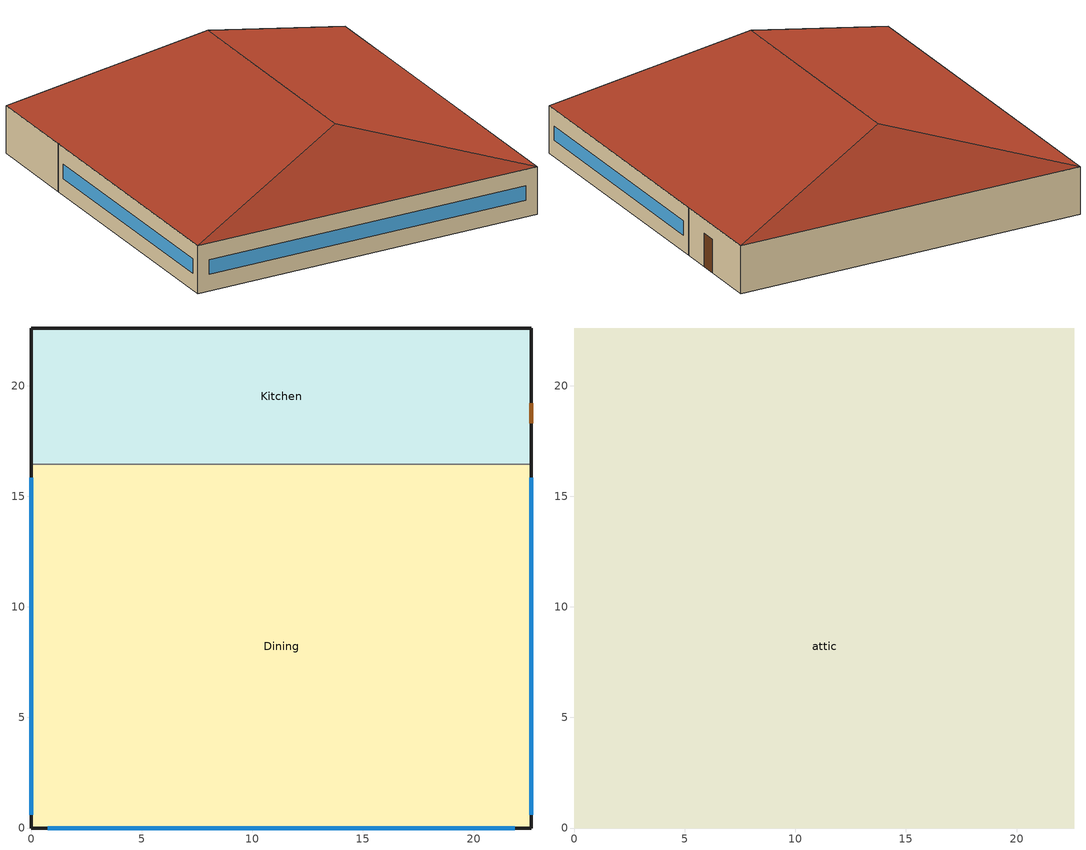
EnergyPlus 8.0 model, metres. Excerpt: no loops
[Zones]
Dining
 floor ground (ext_slab_6in): 22.61,16.44 22.61,0 0,0 0,16.44 z0
 wall outside (nonres_ext_wall): 0,16.44 0,0 22.61,0 22.61,16.44 z0:3.05
 wall to Kitchen (int_wall): 22.61,16.44 0,16.44 z0:3.05
 window (Window_U_0.43_SHGC_0.26): 22.61,0.6 22.61,15.84 / 0,15.84 0,0.6 z1.07:1.98
 window (Window_U_0.40_SHGC_0.38): 0.75,0 21.86,0 z1.07:1.98
Kitchen
 floor ground (ext_slab_6in): 22.61,22.61 22.61,16.44 0,16.44 0,22.61 z0
 wall outside (nonres_ext_wall): 22.61,16.44 22.61,22.61 0,22.61 0,16.44 z0:3.05
 door (Swinging Door_con): 22.61,18.29 22.61,19.21 z0:2.13
attic
 floor to Dining (nonres_roof_floor): 0,0 0,16.44 22.61,16.44 22.61,0 z3.05
 floor to Kitchen (nonres_roof_floor): 22.61,22.61 22.61,16.44 0,16.44 0,22.61 z3.05
 roof outside (AtticRoofDeck): 0,0,3.05 22.61,0,3.05 11.3,3.77,6.82; 22.61,22.61,3.05 0,22.61,3.05 11.3,18.84,6.82; 0,22.61,3.05 0,0,3.05 11.3,3.77,6.82 11.3,18.84,6.82; 22.61,0,3.05 22.61,22.61,3.05 11.3,18.84,6.82 11.3,3.77,6.82
[Building]
Full Service Restaurant: North Axis {deg}=0; Terrain=City; Loads Convergence Tolerance Value=0.04; Temperature Convergence Tolerance Value {deltaC}=0.2; Solar Distribution=FullInteriorAndExterior; Maximum Number of Warmup Days=25; Minimum Number of Warmup Days=6
[Site:Location]
Site:Location=Denver-Aurora-Buckley.AFB_CO_USA WMO=724695; Latitude {N+ S-}=39.72; Longitude {W- E+}=-104.75; Time Zone Relative to GMT {GMT+/-}=-7; Elevation {m}=1726
[SizingPeriod:DesignDay] Day of Month=21; Dry-Bulb Temperature Range Modifier Type=DefaultMultipliers; Humidity Condition Type=Wetbulb; Barometric Pressure {Pa}=82237; Rain {Yes/No}=No; Snow on ground {Yes/No}=No; Daylight Savings Time Indicator=No
Name | Month | Day Type | Maximum Dry-Bulb Temperature {C} | Daily Dry-Bulb Temperature Range {C} | Wetbulb at Maximum Dry-Bulb {C} | Wind Speed {m/s} design conditions vs. traditional 6.71 m/s (15 mph) | Wind Direction {Degrees; N=0, S=180} | Solar Model Indicator | Clearness {0.0 to 1.1} | Wind Speed {m/s} design conditions vs. traditional 3.35 m/s (7mph) | ASHRAE Clear Sky Optical Depth for Beam Irradiance (taub) | ASHRAE Clear Sky Optical Depth for Diffuse Irradiance (taud)
Denver-Aurora-Buckley.AFB_CO_USA Ann Htg 99.6% Condns DB | 12 | WinterDesignDay | -17.9 | 0 | -17.9 | 2.5 | 180 | ASHRAEClearSky | 0
Denver-Aurora-Buckley.AFB_CO_USA Ann Clg .4% Condns DB=>MWB | 7 | SummerDesignDay | 33.9 | 14.8 | 15 |  | 30 | ASHRAETau |  | 3.6 | 0.423 | 2.02
[Site:GroundTemperature:BuildingSurface]
20.4, 20.34, 20.37, 20.39, 20.48, 22.82, 23.22, 23.33, 23.36, 21.04, 20.66, 20.49
[Site:WaterMainsTemperature]
Calculation Method=CORRELATION; Annual Average Outdoor Air Temperature {C}=9.95; Maximum Difference In Monthly Average Outdoor Air Temperatures {deltaC}=23.7
[Material:NoMass]
Opaque Door panel_con: MediumRough, 0.475964, 0.9, 0.7, 0.7
Nonres_Roof_Insulation: MediumSmooth, 8.09878, 0.9, 0.7, 0.7
Nonres_Exterior_Wall_Insulation: MediumSmooth, 2.81843, 0.9, 0.7, 0.7
[Construction]
Swinging Door_con: Opaque Door panel_con
InteriorFurnishings: Std Wood 6inch
AtticRoofDeck: F12 Asphalt shingles, G02 16mm plywood
int_wall: G01 13mm gypsum board, G01 13mm gypsum board
ext_slab_6in: 150mm Normalweight concrete floor
nonres_roof_floor: G01 16mm gypsum board, Nonres_Roof_Insulation
nonres_ext_wall: F07 25mm stucco, G01 16mm gypsum board, Nonres_Exterior_Wall_Insulation, G01 16mm gypsum board
Window_U_0.43_SHGC_0.26: REF B CLEAR HI 6MM, AIR 13MM, CLEAR 6MM
[CONSTRUCTION]
Window_U_0.40_SHGC_0.38, Glass_8652_LayerAvg, Gap_1_W_0_0127, Glass_102_LayerAvg
[Material]
Name | Roughness | Thickness {m} | Conductivity {W/m-K} | Density {kg/m3} | Specific Heat {J/kg-K} | Thermal Absorptance | Solar Absorptance | Visible Absorptance | Absorptance:Thermal | Absorptance:Solar | Absorptance:Visible
Std Wood 6inch | MediumSmooth | 0.15 | 0.12 | 540 | 1210 | 0.9 | 0.7 | 0.7
F07 25mm stucco | Smooth | 0.0254 | 0.72 | 1856 | 840 | 0.9 | 0.7 | 0.7
F12 Asphalt shingles | VeryRough | 0.0032 | 0.04 | 1120 | 1260 |  |  |  | 0.9 | 0.7
G01 13mm gypsum board | Smooth | 0.0127 | 0.16 | 800 | 1090 |  |  |  | 0.9 | 0.7 | 0.5
G01 16mm gypsum board | MediumSmooth | 0.0159 | 0.16 | 800 | 1090
G02 16mm plywood | Smooth | 0.0159 | 0.12 | 544 | 1210
150mm Normalweight concrete floor | MediumRough | 0.1524 | 2.31 | 2322 | 832
[WindowMaterial:Glazing] Optical Data Type=SpectralAverage
Name | Thickness {m} | Solar Transmittance at Normal Incidence | Front Side Solar Reflectance at Normal Incidence | Back Side Solar Reflectance at Normal Incidence | Visible Transmittance at Normal Incidence | Front Side Visible Reflectance at Normal Incidence | Back Side Visible Reflectance at Normal Incidence | Infrared Transmittance at Normal Incidence | Front Side Infrared Hemispherical Emissivity | Back Side Infrared Hemispherical Emissivity | Conductivity {W/m-K} | Layer name : CLEAR_3.DAT | Thickness | Solar Transmittance | Solar Front Reflectance | Solar Back Reflectance | Visible Transmittance | Visible Front Reflectance | Visible Back reflectance | IR Transmittance | Front Emissivity | Back Emissivity | Conductivity | Layer name : Low-E 50 CSR.MWF (Window_U_0.41_SHGC_0.38)
REF B CLEAR HI 6MM | 0.006 | 0.24 | 0.16 | 0.32 | 0.3 | 0.16 | 0.29 | 0 | 0.84 | 0.6 | 0.9
CLEAR 6MM | 0.006 | 0.775 | 0.071 | 0.071 | 0.881 | 0.08 | 0.08 | 0 | 0.84 | 0.84 | 0.9
 |  |  |  |  |  |  |  |  |  |  |  | Glass_102_LayerAvg | 0.003048 | 0.833848 | 0.0747638 | 0.0748545 | 0.89926 | 0.082563 | 0.082564 | 0 | 0.84 | 0.84 | 1
 |  |  |  |  |  |  |  |  |  |  |  |  | 0.003059 | 0.343691 | 0.298987 | 0.462105 | 0.487937 | 0.209449 | 0.306829 | 0 | 0.84 | 0.39 | 0.962 | Glass_8652_LayerAvg
[WindowMaterial:Gas]
Name | Gas Type | Thickness {m} | gap name - Air | type | thickness
AIR 13MM | Air | 0.0127
 |  |  | Gap_1_W_0_0127 | Air | 0.0127
[Zone] Type=1; Multiplier=1; Floor Area {m2}=autocalculate
Name | Ceiling Height {m} | Volume {m3} | Part of Total Floor Area
Dining | 3.0488 | 1133.39 | Yes
Kitchen | 3.0488 | 425.0187 | Yes
attic | -9999 | 856.2589 | No
[InternalMass] Construction=InteriorFurnishings
Name | Zone | Surface Area {m2}
Dining_InternalMass_1 | Dining | 743.4961
Kitchen_InternalMass_1 | Kitchen | 278.8105
[People] Number of People Schedule=BLDG_OCC_SCH; Fraction Radiant=0.3; Sensible Heat Fraction=AUTOCALCULATE; Activity Level Schedule=ACTIVITY_SCH; Enable ASHRAE 55 Comfort Warnings=No; Mean Radiant Temperature Calculation Type=ZoneAveraged; Work Efficiency Schedule=WORK_EFF_SCH; Clothing Insulation Schedule=CLOTHING_SCH; Air Velocity Schedule=AIR_VELO_SCH; Thermal Comfort Model 1 Type=FANGER
Name | Zone or ZoneList | Number of People Calculation Method | Zone Floor Area per Person {m2/person} | Number of People
Dining People | Dining | Area/Person | 1.327
Kitchen People | Kitchen | People |  | 7.5279
[Lights] Design Level Calculation Method=Watts/Area; Return Air Fraction=0; Fraction Radiant=0.7; Fraction Visible=0.2; Fraction Replaceable=1; Return Air Fraction Calculated from Plenum Temperature=No
Name | Zone or ZoneList | Schedule | Watts per Zone Floor Area {W/m2} | Watts per Zone Floor Area {W/2}
Dining_Lights | Dining | BLDG_LIGHT_DINING_SCH | 7.64238
Kitchen_Lights | Kitchen | BLDG_LIGHT_KITCHEN_SCH |  | 11.4097
[ElectricEquipment] Design Level Calculation Method=EquipmentLevel
Name | Zone or ZoneList | Schedule | Design Level {W} | Fraction Latent | Fraction Radiant | Fraction Lost
Dining_MiscElec_Equip | Dining | BLDG_EQUIP_SCH | 24136.7 | 0.25 | 0.3 | 0
Kitchen_MiscElec_Equip | Kitchen | BLDG_EQUIP_SCH | 56318.9 | 0.25 | 0.3 | 0.2
Kitchen_Reach-in-Freezer | Kitchen | Always_on | 457.5 | 0 | 0.25 | 0
Kitchen_Reach-in-Refrigerator | Kitchen | Always_on | 570 | 0 | 0.25 | 0
[GasEquipment]
Kitchen_MiscGas_Equip: Zone or ZoneList=Kitchen; Schedule=Rest_GAS_EQUIP_SCH; Design Level Calculation Method=EquipmentLevel; Design Level {W}=90512.5; Fraction Latent=0.1; Fraction Radiant=0.2; Fraction Lost=0.7
[Daylighting:Controls]
Dining: Total Daylighting Reference Points=2; X-Coordinate of First Reference Point {m}=2.6548; Y-Coordinate of First Reference Point {m}=2.6548; Z-Coordinate of First Reference Point {m}=0.762; X-Coordinate of Second Reference Point {m}=19.9539; Y-Coordinate of Second Reference Point {m}=2.6548; Z-Coordinate of Second Reference Point {m}=0.762; Fraction of Zone Controlled by First Reference Point=0.25; Fraction of Zone Controlled by Second Reference Point=0.25; Illuminance Setpoint at First Reference Point {lux}=300; Illuminance Setpoint at Second Reference Point {lux}=300; Lighting Control Type=2; Glare Calculation Azimuth Angle of View Direction Clockwise from Zone y-Axis {deg}=180; Maximum Allowable Discomfort Glare Index=22; Minimum Input Power Fraction for Continuous Dimming Control=0.3; Minimum Light Output Fraction for Continuous Dimming Control=0.2; Number of Stepped Control Steps=3; Probability Lighting will be Reset When Needed in Manual Stepped Control=1
[ZoneInfiltration:DesignFlowRate] Temperature Term Coefficient=0; Velocity Squared Term Coefficient=0
Name | Zone or ZoneList | Schedule | Design Flow Rate Calculation Method | Flow per Exterior Surface Area {m3/s-m2} | Constant Term Coefficient | Velocity Term Coefficient | Design Flow Rate {m3/s}
Dining_Infiltration | Dining | INFIL_SCH_PNNL | flow/exteriorarea | 0.00056896 | 0 | 0.224
Dining_Door_Infiltration | Dining | VESTIBULE_DOOR_INFIL_SCH | Flow/Zone |  | 1 | 0 | 0.389828
Kitchen_Infiltration | Kitchen | INFIL_SCH_PNNL | flow/exteriorarea | 0.00056896 | 0 | 0.224
attic_Infiltration | attic | ALWAYS_ON | Flow/Zone |  | 1 | 0 | 0.2378
[Exterior:Lights] Control Option=AstronomicalClock
Name | Schedule | Design Level {W}
Exterior_Lights_a | Exterior_lighting_schedule_a | 154.01
Exterior_Lights_b | Exterior_lighting_schedule_b_2016 | 1459.5
[AvailabilityManager:NightCycle] Applicability Schedule=ALWAYS_ON; Fan Schedule=HVACOperationSchd; Control Type=CycleOnAny; Thermostat Tolerance {deltaC}=1; Cycling Run Time {s}=1800
PSZ-AC_1:1 Availability Manager; PSZ-AC_2:2 Availability Manager
[EnergyManagementSystem:Sensor]
Name | Output:Variable or Output:Meter | Output:Variable or Output:Meter Index Key | Output:Variable or Output:Meter Index Key Name,
OAT_F | Site Outdoor Air Drybulb Temperature
OAwb_F | Site Outdoor Air Wetbulb Temperature | *
PSZ1_1_OASch | Schedule Value |  | MinOA_MotorizedDamper_Sched
PSZ1_1_DAT_Rqd | System Node Setpoint Temperature | PSZ-AC_1:1 Supply Equipment Outlet Node
PSZ2_2_OASch | Schedule Value | MinOA_SDKitch_Sched
PSZ2_2_DAT_Rqd | System Node Setpoint Temperature | PSZ-AC_2:2 Supply Equipment Outlet Node
Dining_Occ_Sensor | People Occupant Count | Dining People
Kitchen_Occ_Sensor | People Occupant Count | Kitchen People
[EnergyManagementSystem:Actuator]
Name | Actuated Component Unique | Actuated Component Type | Actuated Component Control Type
PSZ1_1_Timestep_Econ_Eff | PSZ1_1_Timestep_Econ_Eff_SCH | Schedule:Constant | Schedule Value
PSZ2_2_Timestep_Econ_Eff | PSZ2_2_Timestep_Econ_Eff_SCH | Schedule:Constant | Schedule Value
Dining_Light_Actuator | Dining_lights | Lights | Electric Power Level
Kitchen_Light_Actuator | Kitchen_lights | Lights | Electric Power Level
[EnergyManagementSystem:GlobalVariable]
PSZ1_1_FanPwrExponent; PSZ1_1_Stage1Speed; PSZ1_1_Stage2Speed; PSZ1_1_HeatSpeed; PSZ1_1_VenSpeed; PSZ1_1_Number_of_Stages
PSZ2_2_FanPwrExponent; PSZ2_2_Stage1Speed; PSZ2_2_Stage2Speed; PSZ2_2_HeatSpeed; PSZ2_2_VenSpeed; PSZ2_2_Number_of_Stages
[EnergyManagementSystem:Program]
PSZ1_1_Economizer_CTRL_Prog: SET PSZ1_1_Timestep_Econ_Eff = 0.7; SET PSZ1_1_MaxE = 0.7; SET PSZ1_1_DAT_Rqd = (PSZ1_1_DAT_Rqd*1.8) +32; SET OAT_F = (OAT_F*1.8) +32; SET OAwb_F = (OAwb_F*1.8) +32; IF PSZ1_1_OAFlowMass > (PSZ1_1_OADesignMass * PSZ1_1_OASch); SET PSZ1_1_Econo_Active = 1; ELSE; SET PSZ1_1_Econo_Active = 0; ENDIF; SET PSZ1_1_dT_Needed = 75 - PSZ1_1_DAT_Rqd; SET PSZ1_1_Cool_Des_dT = ((98*0.15) + (75*(1-0.15))) - 55; SET PSZ1_1_Cool_Load = PSZ1_1_dT_Needed/ PSZ1_1_Cool_Des_dT; IF PSZ1_1_Cool_Load > 1; SET PSZ1_1_Cool_Load = 1; ELSEIF PSZ1_1_Cool_Load < 0; SET PSZ1_1_Cool_Load = 0; ENDIF; IF PSZ1_1_Econo_Active == 1; SET PSZ1_1_Stage = PSZ1_1_Number_of_Stages; IF PSZ1_1_Stage == 2; IF PSZ1_1_Cool_Load < 0.6; SET PSZ1_1_Timestep_Econ_Eff = PSZ1_1_MaxE; ELSE; SET PSZ1_1_ECO_Eff = 0-2.18919863612305; SET PSZ1_1_ECO_Eff = PSZ1_1_ECO_Eff + (0-0.674461284910428 * PSZ1_1_Cool_Load); SET PSZ1_1_ECO_Eff = PSZ1_1_ECO_Eff + (0.000459106275872404 * (OAT_F^2)); SET PSZ1_1_ECO_Eff = PSZ1_1_ECO_Eff + (0-0.00000484778537945252 * (OAT_F^3)); SET PSZ1_1_ECO_Eff = PSZ1_1_ECO_Eff + (0.182915713033586 * OAwb_F); SET PSZ1_1_ECO_Eff = PSZ1_1_ECO_Eff + (0-0.00382838660261133 * (OAwb_F^2)); SET PSZ1_1_ECO_Eff = PSZ1_1_ECO_Eff + (0.0000255567460240583 * (OAwb_F^3)); SET PSZ1_1_Timestep_Econ_Eff = PSZ1_1_ECO_Eff; ENDIF; ELSE; SET PSZ1_1_ECO_Eff = 2.36337942464462; SET PSZ1_1_ECO_Eff = PSZ1_1_ECO_Eff + (0-0.409939515512619 * PSZ1_1_Cool_Load); SET PSZ1_1_ECO_Eff = PSZ1_1_ECO_Eff + (0-0.0565205596792225 * OAwb_F); SET PSZ1_1_ECO_Eff = PSZ1_1_ECO_Eff + (0-0.0000632612294169389 * (OAT_F^2)); SET PSZ1_1_Timestep_Econ_Eff = PSZ1_1_ECO_Eff + (0.000571724868775081 * (OAwb_F^2)); ENDIF; IF PSZ1_1_Timestep_Econ_Eff > PSZ1_1_MaxE; SET PSZ1_1_Timestep_Econ_Eff = PSZ1_1_MaxE; ELSEIF PSZ1_1_Timestep_Econ_Eff < (PSZ1_1_OADesignMass * PSZ1_1_OASch); SET PSZ1_1_Timestep_Econ_Eff = (PSZ1_1_OADesignMass * PSZ1_1_OASch); ENDIF; ENDIF
PSZ1_1_Set_Fan_Par: IF PSZ1_1_Number_of_Stages == 1; Return; ENDIF; SET PSZ1_1_FanPwrExponent = 2.2; SET PSZ1_1_OAFrac = PSZ1_1_OAFlowMass/PSZ1_1_DesignFlowMass; IF  PSZ1_1_OAFrac < 0.66; SET PSZ1_1_VenSpeed = 0.66; SET PSZ1_1_Stage1Speed = 0.66; ELSE; SET PSZ1_1_VenSpeed = PSZ1_1_OAFrac; SET PSZ1_1_Stage1Speed = PSZ1_1_OAFrac; ENDIF; SET PSZ1_1_Stage2Speed = 1.0; SET PSZ1_1_HeatSpeed = 1.0
PSZ1_1_Fan_Control: IF PSZ1_1_Number_of_Stages == 1; Return; ENDIF; IF PSZ1_1_HeatingRTF > 0; SET PSZ1_1_Heating = PSZ1_1_HeatingRTF; SET PSZ1_1_Ven = 1 - PSZ1_1_HeatingRTF; SET PSZ1_1_Eco = 0; SET PSZ1_1_Stage1 = 0; SET PSZ1_1_Stage2 = 0; ELSE; SET PSZ1_1_Heating = 0; SET PSZ1_1_EcoSpeed = PSZ1_1_VenSpeed; IF PSZ1_1_SpeedRatio == 0; IF PSZ1_1_RTF > 0; SET PSZ1_1_Stage1 = PSZ1_1_RTF; SET PSZ1_1_Stage2 = 0; SET PSZ1_1_Ven = 1-PSZ1_1_RTF; SET PSZ1_1_Eco = 0; IF PSZ1_1_OAFlowMass > (PSZ1_1_OADesignMass * PSZ1_1_OASch); SET PSZ1_1_Stage1Speed = 1.0; ENDIF; ELSE; SET PSZ1_1_Stage1 = 0; SET PSZ1_1_Stage2 = 0; IF PSZ1_1_OAFlowMass > (PSZ1_1_OADesignMass * PSZ1_1_OASch); SET PSZ1_1_Eco = 1.0; SET PSZ1_1_Ven = 0; SET PSZ1_1_Exp_DAT = PSZ1_1_DAT_Rqd - (1-PSZ1_1_VenSpeed) * DINING_Temp; SET PSZ1_1_Exp_DAT = PSZ1_1_Exp_DAT/PSZ1_1_VenSpeed; IF OAT_F > PSZ1_1_Exp_DAT; SET PSZ1_1_EcoSpeed = PSZ1_1_Stage2Speed; ENDIF; ELSE; SET PSZ1_1_Eco = 0; SET PSZ1_1_Ven = 1.0; ENDIF; ENDIF; ELSE; SET PSZ1_1_Stage1 = 1- PSZ1_1_SpeedRatio; SET PSZ1_1_Stage2 = PSZ1_1_SpeedRatio; SET PSZ1_1_Ven = 0; SET PSZ1_1_Eco = 0; IF PSZ1_1_OAFlowMass > (PSZ1_1_OADesignMass * PSZ1_1_OASch); SET PSZ1_1_Stage1Speed = 1.0; ENDIF; ENDIF; ENDIF; SET PSZ1_1_FPR = PSZ1_1_Ven * (PSZ1_1_VenSpeed ^ PSZ1_1_FanPwrExponent); SET PSZ1_1_FPR = PSZ1_1_FPR + PSZ1_1_Eco * (PSZ1_1_EcoSpeed ^ PSZ1_1_FanPwrExponent); SET PSZ1_1_FPR_1 = PSZ1_1_Stage1 * (PSZ1_1_Stage1Speed ^ PSZ1_1_FanPwrExponent); SET PSZ1_1_FPR = PSZ1_1_FPR + PSZ1_1_FPR_1; SET PSZ1_1_FPR_2 = PSZ1_1_Stage2 * (PSZ1_1_Stage2Speed ^ PSZ1_1_FanPwrExponent); SET PSZ1_1_FPR = PSZ1_1_FPR + PSZ1_1_FPR_2; SET PSZ1_1_FPR_3 = PSZ1_1_Heating * (PSZ1_1_HeatSpeed ^ PSZ1_1_FanPwrExponent); SET PSZ1_1_FanPwrRatio = PSZ1_1_FPR +  PSZ1_1_FPR_3; SET PSZ1_1_Fan_Pressure = PSZ1_1_Fan_DesignPressure * PSZ1_1_FanPwrRatio
PSZ1_1_Set_Number_of_Stages: SET PSZ1_1_Number_of_Stages =  2
PSZ2_2_Economizer_CTRL_Prog: SET PSZ2_2_Timestep_Econ_Eff = 0.7; SET PSZ2_2_MaxE = 0.7; SET PSZ2_2_DAT_Rqd = (PSZ2_2_DAT_Rqd*1.8) +32; SET OAT_F = (OAT_F*1.8) +32; SET OAwb_F = (OAwb_F*1.8) +32; IF PSZ2_2_OAFlowMass > (PSZ2_2_OADesignMass * PSZ2_2_OASch); SET PSZ2_2_Econo_Active = 1; ELSE; SET PSZ2_2_Econo_Active = 0; ENDIF; SET PSZ2_2_dT_Needed = 75 - PSZ2_2_DAT_Rqd; SET PSZ2_2_Cool_Des_dT = ((98*0.15) + (75*(1-0.15))) - 55; SET PSZ2_2_Cool_Load = PSZ2_2_dT_Needed/ PSZ2_2_Cool_Des_dT; IF PSZ2_2_Cool_Load > 1; SET PSZ2_2_Cool_Load = 1; ELSEIF PSZ2_2_Cool_Load < 0; SET PSZ2_2_Cool_Load = 0; ENDIF; IF PSZ2_2_Econo_Active == 1; SET PSZ2_2_Stage = PSZ2_2_Number_of_Stages; IF PSZ2_2_Stage == 2; IF PSZ2_2_Cool_Load < 0.6; SET PSZ2_2_Timestep_Econ_Eff = PSZ2_2_MaxE; ELSE; SET PSZ2_2_ECO_Eff = 0-2.18919863612305; SET PSZ2_2_ECO_Eff = PSZ2_2_ECO_Eff + (0-0.674461284910428 * PSZ2_2_Cool_Load); SET PSZ2_2_ECO_Eff = PSZ2_2_ECO_Eff + (0.000459106275872404 * (OAT_F^2)); SET PSZ2_2_ECO_Eff = PSZ2_2_ECO_Eff + (0-0.00000484778537945252 * (OAT_F^3)); SET PSZ2_2_ECO_Eff = PSZ2_2_ECO_Eff + (0.182915713033586 * OAwb_F); SET PSZ2_2_ECO_Eff = PSZ2_2_ECO_Eff + (0-0.00382838660261133 * (OAwb_F^2)); SET PSZ2_2_ECO_Eff = PSZ2_2_ECO_Eff + (0.0000255567460240583 * (OAwb_F^3)); SET PSZ2_2_Timestep_Econ_Eff = PSZ2_2_ECO_Eff; ENDIF; ELSE; SET PSZ2_2_ECO_Eff = 2.36337942464462; SET PSZ2_2_ECO_Eff = PSZ2_2_ECO_Eff + (0-0.409939515512619 * PSZ2_2_Cool_Load); SET PSZ2_2_ECO_Eff = PSZ2_2_ECO_Eff + (0-0.0565205596792225 * OAwb_F); SET PSZ2_2_ECO_Eff = PSZ2_2_ECO_Eff + (0-0.0000632612294169389 * (OAT_F^2)); SET PSZ2_2_Timestep_Econ_Eff = PSZ2_2_ECO_Eff + (0.000571724868775081 * (OAwb_F^2)); ENDIF; IF PSZ2_2_Timestep_Econ_Eff > PSZ2_2_MaxE; SET PSZ2_2_Timestep_Econ_Eff = PSZ2_2_MaxE; ELSEIF PSZ2_2_Timestep_Econ_Eff < (PSZ2_2_OADesignMass * PSZ2_2_OASch); SET PSZ2_2_Timestep_Econ_Eff = (PSZ2_2_OADesignMass * PSZ2_2_OASch); ENDIF; ENDIF
PSZ2_2_Set_Fan_Par: IF PSZ2_2_Number_of_Stages == 1; Return; ENDIF; SET PSZ2_2_FanPwrExponent = 2.2; SET PSZ2_2_OAFrac = PSZ2_2_OAFlowMass/PSZ2_2_DesignFlowMass; IF  PSZ2_2_OAFrac < 0.66; SET PSZ2_2_VenSpeed = 0.66; SET PSZ2_2_Stage1Speed = 0.66; ELSE; SET PSZ2_2_VenSpeed = PSZ2_2_OAFrac; SET PSZ2_2_Stage1Speed = PSZ2_2_OAFrac; ENDIF; SET PSZ2_2_Stage2Speed = 1.0; SET PSZ2_2_HeatSpeed = 1.0
PSZ2_2_Fan_Control: IF PSZ2_2_Number_of_Stages == 1; Return; ENDIF; IF PSZ2_2_HeatingRTF > 0; SET PSZ2_2_Heating = PSZ2_2_HeatingRTF; SET PSZ2_2_Ven = 1 - PSZ2_2_HeatingRTF; SET PSZ2_2_Eco = 0; SET PSZ2_2_Stage1 = 0; SET PSZ2_2_Stage2 = 0; ELSE; SET PSZ2_2_Heating = 0; SET PSZ2_2_EcoSpeed = PSZ2_2_VenSpeed; IF PSZ2_2_SpeedRatio == 0; IF PSZ2_2_RTF > 0; SET PSZ2_2_Stage1 = PSZ2_2_RTF; SET PSZ2_2_Stage2 = 0; SET PSZ2_2_Ven = 1-PSZ2_2_RTF; SET PSZ2_2_Eco = 0; IF PSZ2_2_OAFlowMass > (PSZ2_2_OADesignMass * PSZ2_2_OASch); SET PSZ2_2_Stage1Speed = 1.0; ENDIF; ELSE; SET PSZ2_2_Stage1 = 0; SET PSZ2_2_Stage2 = 0; IF PSZ2_2_OAFlowMass > (PSZ2_2_OADesignMass * PSZ2_2_OASch); SET PSZ2_2_Eco = 1.0; SET PSZ2_2_Ven = 0; SET PSZ2_2_Exp_DAT = PSZ2_2_DAT_Rqd - (1-PSZ2_2_VenSpeed) * KITCHEN_Temp; SET PSZ2_2_Exp_DAT = PSZ2_2_Exp_DAT/PSZ2_2_VenSpeed; IF OAT_F > PSZ2_2_Exp_DAT; SET PSZ2_2_EcoSpeed = PSZ2_2_Stage2Speed; ENDIF; ELSE; SET PSZ2_2_Eco = 0; SET PSZ2_2_Ven = 1.0; ENDIF; ENDIF; ELSE; SET PSZ2_2_Stage1 = 1- PSZ2_2_SpeedRatio; SET PSZ2_2_Stage2 = PSZ2_2_SpeedRatio; SET PSZ2_2_Ven = 0; SET PSZ2_2_Eco = 0; IF PSZ2_2_OAFlowMass > (PSZ2_2_OADesignMass * PSZ2_2_OASch); SET PSZ2_2_Stage1Speed = 1.0; ENDIF; ENDIF; ENDIF; SET PSZ2_2_FPR = PSZ2_2_Ven * (PSZ2_2_VenSpeed ^ PSZ2_2_FanPwrExponent); SET PSZ2_2_FPR = PSZ2_2_FPR + PSZ2_2_Eco * (PSZ2_2_EcoSpeed ^ PSZ2_2_FanPwrExponent); SET PSZ2_2_FPR_1 = PSZ2_2_Stage1 * (PSZ2_2_Stage1Speed ^ PSZ2_2_FanPwrExponent); SET PSZ2_2_FPR = PSZ2_2_FPR + PSZ2_2_FPR_1; SET PSZ2_2_FPR_2 = PSZ2_2_Stage2 * (PSZ2_2_Stage2Speed ^ PSZ2_2_FanPwrExponent); SET PSZ2_2_FPR = PSZ2_2_FPR + PSZ2_2_FPR_2; SET PSZ2_2_FPR_3 = PSZ2_2_Heating * (PSZ2_2_HeatSpeed ^ PSZ2_2_FanPwrExponent); SET PSZ2_2_FanPwrRatio = PSZ2_2_FPR +  PSZ2_2_FPR_3; SET PSZ2_2_Fan_Pressure = PSZ2_2_Fan_DesignPressure * PSZ2_2_FanPwrRatio
PSZ2_2_Set_Number_of_Stages: SET PSZ2_2_Number_of_Stages =  2
SET_Dining_Light_EMS_Program: SET Dining_LSr_IP=0.093*Dining_LSr/Dining_Area; IF (Dining_Occ_Sensor <= 0) && (Dining_LSr_IP >= 0.02); SET Dining_Light_Actuator = 0.02*Dining_Area/0.09290304; ELSE; SET Dining_Light_Actuator = NULL; ENDIF
SET_Kitchen_Light_EMS_Program: SET Kitchen_LSr_IP=0.093*Kitchen_LSr/Kitchen_Area; IF (Kitchen_Occ_Sensor <= 0) && (Kitchen_LSr_IP >= 0.02); SET Kitchen_Light_Actuator = 0.02*Kitchen_Area/0.09290304; ELSE; SET Kitchen_Light_Actuator = NULL; ENDIF
[EnergyManagementSystem:ProgramCallingManager]
PSZ1_1_Set_Number_of_Stages_CallingManager: BeginNewEnvironment; PSZ1_1_Set_Number_of_Stages
PSZ1_1_ECO_Manager: InsideHVACSystemIterationLoop; PSZ1_1_Economizer_CTRL_Prog
PSZ1_1_Fan_Parameter_manager: BeginNewEnvironment; PSZ1_1_Set_Fan_Par
PSZ1_1_Fan_Main_Manager: BeginTimestepBeforePredictor; PSZ1_1_Fan_Control
PSZ2_2_Set_Number_of_Stages_CallingManager: BeginNewEnvironment; PSZ2_2_Set_Number_of_Stages
PSZ2_2_ECO_Manager: InsideHVACSystemIterationLoop; PSZ2_2_Economizer_CTRL_Prog
PSZ2_2_Fan_Parameter_manager: BeginNewEnvironment; PSZ2_2_Set_Fan_Par
PSZ2_2_Fan_Main_Manager: BeginTimestepBeforePredictor; PSZ2_2_Fan_Control
SET_Dining_Light_EMS_Program_Prog_Manager: BeginTimestepBeforePredictor; SET_Dining_Light_EMS_Program
SET_Kitchen_Light_EMS_Program_Prog_Manager: BeginTimestepBeforePredictor; SET_Kitchen_Light_EMS_Program
[Schedule:Compact]
BLDG_LIGHT_DINING_SCH: Through: 12/31, For: Weekday, Until: 1:00, 0.140784, Until: 5:00, 0.15, Until: 6:00, 0.187713, Until: 8:00, 0.375425, Until: 10:00, 0.563138, Until: 22:00, 0.844706, Until: 23:00, 0.469281, Until: 24:00, 0.281569, For: Saturday, Until: 1:00, 0.187713, Until: 6:00, 0.15, Until: 8:00, 0.281569, Until: 10:00, 0.563138, Until: 17:00, 0.75085, Until: 22:00, 0.844706, Until: 23:00, 0.469281, Until: 24:00, 0.281569, For: SummerDesignDay, Until: 24:00, 1, For: WinterDesignDay, Until: 24:00, 0, For: Sunday Holidays AllOtherDays, Until: 1:00, 0.187713, Until: 6:00, 0.15, Until: 8:00, 0.281569, Until: 10:00, 0.469281, Until: 16:00, 0.656994, Until: 22:00, 0.563138, Until: 23:00, 0.469281, Until: 24:00, 0.281569
BLDG_LIGHT_KITCHEN_SCH: Through: 12/31, For: Weekday, Until: 1:00, 0.123345, Until: 5:00, 0.15, Until: 6:00, 0.16446, Until: 8:00, 0.32892, Until: 10:00, 0.49338, Until: 22:00, 0.74007, Until: 23:00, 0.41115, Until: 24:00, 0.24669, For: Saturday, Until: 1:00, 0.16446, Until: 6:00, 0.15, Until: 8:00, 0.24669, Until: 10:00, 0.49338, Until: 17:00, 0.65784, Until: 22:00, 0.74007, Until: 23:00, 0.41115, Until: 24:00, 0.24669, For: SummerDesignDay, Until: 24:00, 1, For: WinterDesignDay, Until: 24:00, 0, For: Sunday Holidays AllOtherDays, Until: 1:00, 0.16446, Until: 6:00, 0.15, Until: 8:00, 0.24669, Until: 10:00, 0.41115, Until: 16:00, 0.57561, Until: 22:00, 0.49338, Until: 23:00, 0.41115, Until: 24:00, 0.24669
BLDG_EQUIP_SCH: Through: 12/31, For: Weekdays Saturday, Until: 01:00, 0.0298304, Until: 02:00, 0.0198869, Until: 03:00, 0.0298304, Until: 04:00, 0.0198869, Until: 05:00, 0.0497173, Until: 06:00, 0.119867, Until: 07:00, 0.129856, Until: 08:00, 0.149834, Until: 09:00, 0.179801, Until: 10:00, 0.209767, Until: 11:00, 0.259712, Until: 12:00, 0.289679, Until: 13:00, 0.269701, Until: 14:00, 0.249723, Until: 15:00, 0.229745, Until: 16:00, 0.229745, Until: 17:00, 0.259712, Until: 18:00, 0.259712, Until: 19:00, 0.239734, Until: 20:00, 0.219756, Until: 21:00, 0.199778, Until: 22:00, 0.179801, Until: 23:00, 0.0899003, Until: 24:00, 0.0298304, For: SummerDesignDay, Until: 24:00, 0.29, For: WinterDesignDay, Until: 24:00, 0, For: Sunday Holidays AllOtherDays, Until: 01:00, 0.0298304, Until: 02:00, 0.0198869, Until: 03:00, 0.0298304, Until: 04:00, 0.0198869, Until: 05:00, 0.0497173, Until: 06:00, 0.119322, Until: 07:00, 0.129856, Until: 08:00, 0.149834, Until: 09:00, 0.179801, Until: 10:00, 0.209767, Until: 11:00, 0.259712, Until: 12:00, 0.289679, Until: 13:00, 0.269701, Until: 14:00, 0.249723, Until: 15:00, 0.229745, Until: 16:00, 0.229745, Until: 17:00, 0.259712, Until: 18:00, 0.259712, Until: 19:00, 0.239734, Until: 20:00, 0.219756, Until: 21:00, 0.199778, Until: 22:00, 0.179801, Until: 23:00, 0.0899003, Until: 24:00, 0.0299668
Rest_GAS_EQUIP_SCH: Through: 12/31, For: Weekdays Saturday, Until: 01:00, 0.03, Until: 02:00, 0.02, Until: 03:00, 0.03, Until: 04:00, 0.02, Until: 05:00, 0.05, Until: 06:00, 0.12, Until: 07:00, 0.13, Until: 08:00, 0.15, Until: 09:00, 0.18, Until: 10:00, 0.21, Until: 11:00, 0.26, Until: 12:00, 0.29, Until: 13:00, 0.27, Until: 14:00, 0.25, Until: 15:00, 0.23, Until: 16:00, 0.23, Until: 17:00, 0.26, Until: 18:00, 0.26, Until: 19:00, 0.24, Until: 20:00, 0.22, Until: 21:00, 0.2, Until: 22:00, 0.18, Until: 23:00, 0.09, Until: 24:00, 0.03, For: SummerDesignDay, Until: 24:00, 0.29, For: WinterDesignDay, Until: 24:00, 0, For: Sunday Holidays AllOtherDays, Until: 01:00, 0.03, Until: 02:00, 0.02, Until: 03:00, 0.03, Until: 04:00, 0.02, Until: 05:00, 0.05, Until: 06:00, 0.12, Until: 07:00, 0.13, Until: 08:00, 0.15, Until: 09:00, 0.18, Until: 10:00, 0.21, Until: 11:00, 0.26, Until: 12:00, 0.29, Until: 13:00, 0.27, Until: 14:00, 0.25, Until: 15:00, 0.23, Until: 16:00, 0.23, Until: 17:00, 0.26, Until: 18:00, 0.26, Until: 19:00, 0.24, Until: 20:00, 0.22, Until: 21:00, 0.2, Until: 22:00, 0.18, Until: 23:00, 0.09, Until: 24:00, 0.03
BLDG_OCC_SCH: Through: 12/31, For: Weekdays, Until: 01:00, 0.05, Until: 05:00, 0, Until: 06:00, 0.05, Until: 07:00, 0.1, Until: 10:00, 0.4, Until: 11:00, 0.2, Until: 12:00, 0.5, Until: 13:00, 0.8, Until: 14:00, 0.7, Until: 15:00, 0.4, Until: 16:00, 0.2, Until: 17:00, 0.25, Until: 18:00, 0.5, Until: 21:00, 0.8, Until: 22:00, 0.5, Until: 23:00, 0.35, Until: 24:00, 0.2, For: SummerDesignDay, Until: 24:00, 1, For: WinterDesignDay, Until: 24:00, 0, For: Saturday, Until: 01:00, 0.05, Until: 06:00, 0, Until: 07:00, 0.05, Until: 09:00, 0.5, Until: 10:00, 0.4, Until: 11:00, 0.2, Until: 12:00, 0.45, Until: 14:00, 0.5, Until: 15:00, 0.35, Until: 18:00, 0.3, Until: 19:00, 0.7, Until: 20:00, 0.9, Until: 21:00, 0.7, Until: 22:00, 0.65, Until: 23:00, 0.55, Until: 24:00, 0.35, For: Sunday Holidays AllOtherDays, Until: 01:00, 0.05, Until: 06:00, 0, Until: 07:00, 0.05, Until: 09:00, 0.5, Until: 11:00, 0.2, Until: 12:00, 0.3, Until: 14:00, 0.5, Until: 15:00, 0.3, Until: 16:00, 0.2, Until: 17:00, 0.25, Until: 18:00, 0.35, Until: 19:00, 0.55, Until: 20:00, 0.65, Until: 21:00, 0.7, Until: 22:00, 0.35, Until: 24:00, 0.2
INFIL_SCH_PNNL: Through: 12/31, For: Weekdays SummerDesignDay, Until: 05:00, 1, Until: 24:00, 0.25, For: Saturday WinterDesignDay, Until: 05:00, 1, Until: 24:00, 0.25, For: Sunday Holidays AllOtherDays, Until: 05:00, 1, Until: 24:00, 0.25
VESTIBULE_DOOR_INFIL_SCH: Through: 12/31, For: Weekdays, Until: 06:00, 0, Until: 07:00, 0.131, Until: 10:00, 0.445, Until: 11:00, 0.241, Until: 12:00, 0.542, Until: 13:00, 0.821, Until: 14:00, 0.73, Until: 15:00, 0.445, Until: 16:00, 0.241, Until: 17:00, 0.345, Until: 18:00, 0.542, Until: 21:00, 0.821, Until: 22:00, 0.542, Until: 23:00, 0.345, Until: 24:00, 0.241, For: SummerDesignDay, Until: 24:00, 1, For: WinterDesignDay, Until: 24:00, 0, For: Saturday, Until: 06:00, 0, Until: 07:00, 0.131, Until: 09:00, 0.542, Until: 10:00, 0.445, Until: 11:00, 0.241, Until: 12:00, 0.445, Until: 14:00, 0.542, Until: 15:00, 0.445, Until: 18:00, 0.345, Until: 19:00, 0.73, Until: 20:00, 0.911, Until: 21:00, 0.73, Until: 22:00, 0.637, Until: 23:00, 0.542, Until: 24:00, 0.345, For: Sunday Holidays AllOtherDays, Until: 06:00, 0, Until: 07:00, 0.131, Until: 09:00, 0.542, Until: 11:00, 0.241, Until: 12:00, 0.345, Until: 14:00, 0.542, Until: 15:00, 0.345, Until: 16:00, 0.241, Until: 17:00, 0.345, Until: 18:00, 0.445, Until: 19:00, 0.542, Until: 20:00, 0.637, Until: 21:00, 0.73, Until: 22:00, 0.445, Until: 24:00, 0.241
ALWAYS_ON: Through: 12/31, For: AllDays, Until: 24:00, 1
HVACOperationSchd: Through: 12/31, For: Weekday SummerDesignDay, Until: 01:00, 1, Until: 05:00, 0, Until: 24:00, 1, For: Saturday WinterDesignDay, Until: 01:00, 1, Until: 05:00, 0, Until: 24:00, 1, For: Sunday Holidays AllOtherDays, Until: 01:00, 1, Until: 05:00, 0, Until: 24:00, 1
MinOA_MotorizedDamper_Sched: Through: 12/31, For: Weekdays SummerDesignDay, Until: 01:00, 1, Until: 06:00, 0, Until: 24:00, 1, For: Saturday, Until: 01:00, 1, Until: 06:00, 0, Until: 24:00, 1, For: WinterDesignDay, Until: 24:00, 1, For: Sunday Holidays AllOtherDays, Until: 01:00, 1, Until: 06:00, 0, Until: 24:00, 1
MinOA_SDKitch_Sched: Through: 12/31, For: Weekdays SummerDesignDay, Until: 06:00, 0, Until: 24:00, 1, For: Saturday, Until: 06:00, 0, Until: 24:00, 1, For: WinterDesignDay, Until: 24:00, 1, For: Sunday Holidays AllOtherDays, Until:06:00, 0, Until: 24:00, 1
ACTIVITY_SCH: Through: 12/31, For: AllDays, Until: 24:00, 120
WORK_EFF_SCH: Through: 12/31, For: AllDays, Until: 24:00, 0
AIR_VELO_SCH: Through: 12/31, For: AllDays, Until: 24:00, 0.2
CLOTHING_SCH: Through: 04/30, For: AllDays, Until: 24:00, 1, Through: 09/30, For: AllDays, Until: 24:00, 0.5, Through: 12/31, For: AllDays, Until: 24:00, 1
Exterior_lighting_schedule_a: Through:12/31, For:AllDays, Until: 01:00, 1, Until: 06:00, 0, Until: 24:00, 1
Exterior_lighting_schedule_b_2016: Through:12/31, For:AllDays, Until: 06:00, 0.5, Until: 24:00, 1
[Schedule:Constant]
PSZ1_1_Timestep_Econ_Eff_SCH; PSZ2_2_Timestep_Econ_Eff_SCH: Fraction, 0.7
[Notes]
The 90.1 Prototype Building Models were developed by Pacific Northwest National Laboratory (PNNL),
under contract with the U.S. Department of Energy (DOE).  These building models were derived from
DOE's Commercial Reference Building Models with modifications based on input from the ASHRAE Standard 90.1 committee,
the Advanced Energy Design Guide series, and building industry experts.
The prototypes models were developed to quantify energy saving impacts from
newly published editions of ASHRAE Standard 90.1.  The basic building descriptions can be found in the Scorecards
posted at this website.  Detailed descriptions of the prototype model development and addenda modeling
strategies can be found in the following  reports:
"Achieving 30% Goal: Energy and Cost Saving Analysis of ASHRAE/IES Standard 90.1-2010."
"Enhancements to ASHRAE Standard 90.1 Prototype Building Models"
"Energy Savings Analysis: ANSI/ASHRAE/IES Standard 90.1-2016"
"ANSI/ASHRAE/IES Standard 90.1-2013 Determination of Energy Savings: Quantitative Analysis"
BEGIN ECONOMIZER MAP
Economizer Name, DX COIL Name
PSZ-AC_1:1_OA_Controller, PSZ-AC_1:1_CoolC DXCoil
PSZ-AC_2:2_OA_Controller, PSZ-AC_2:2_CoolC DXCoil
END ECONOMIZER MAP
BEGIN EMS PROGRAM MAP
EMS PROGRAM, DX COIL Name
PSZ1_1, PSZ-AC_1:1_CoolC DXCoil
PSZ2_2, PSZ-AC_2:2_CoolC DXCoil
END EMS PROGRAM MAP
WeatherFile:  USA_CO_Denver-Aurora-Buckley.AFB.724695_TMY3.epw
GPARM parameters as input:
Case = DOE.determination2016_RestaurantSitDown_STD2016_Boise
weatherfile = USA_CO_Denver-Aurora-Buckley.AFB.724695_TMY3.epw
annual_run = no
slab_gtp = Zone5B_nonres_R15_2ftV_RestaurantSitDown_Denver_STD2016.gtp
avg_oa_tempt_ip = 49.91
maxdiff_oa_tempt_ip = 42.66
ext_wall_type = SteelFramedWall
nonres_ext_wall_ufactor = 0.31229
roof_type = WoodJoistAtticRoof
nonres_roof_ufactor = 0.119238
roof_solar_absorp = 0.7
nonres_window = Window_U_0.40_SHGC_0.38
nonres_window_east_west = Window_U_0.43_SHGC_0.26
sidelighting_control = yes_AY
economizer = NoEconomizer
skip_economizer_control = No
damper_sch = MinOA_MotorizedDamper_Sched
exterior_lights_watts =
exterior_lights_watts_a = 154.01
exterior_lights_watts_b = 1459.5
Dining_SZ_VAV = No
Kitchen_SZ_VAV = No
avg_oa_tempt = 9.95
maxdiff_oa_tempt = 23.7
LPD_dining = 7.642376396
LPD_kitchen = 11.40974504
door_infil = 0.389828222
door_infil_sched = VESTIBULE_DOOR_INFIL_SCH
economizer_lockout = NoLockout
KitExh_Reduce_10pct = Yes
BLDG_EQUIP_SCH = BLDG_EQUIP_SCH_ADV
pv_surface_area = 0
STD189_overhang = no
ext_lgt_sch = Exterior_Lgt_ALWAYS_ON
LTG_SCH_SET = LTG_SET_STD2013
freezer_power = 457.5
refrigerator_power = 570
HTGSETP_SCH = HTGSETP_SCH_NO_OPTIMUM
CLGSETP_SCH = CLGSETP_SCH_NO_OPTIMUM
HTGSETP_KITCHEN_SCH = HTGSETP_KITCHEN_SCH_NO_OPTIMUM
CLGSETP_KITCHEN_SCH = CLGSETP_KITCHEN_SCH_NO_OPTIMUM
swh_et_booster = 1
swh_ua_booster = 1.053159296
pipe_heat_loss = 947.76
evap_fan_power_case1 = 21.14285714
evap_fan_power_case2 = 18.85714286
